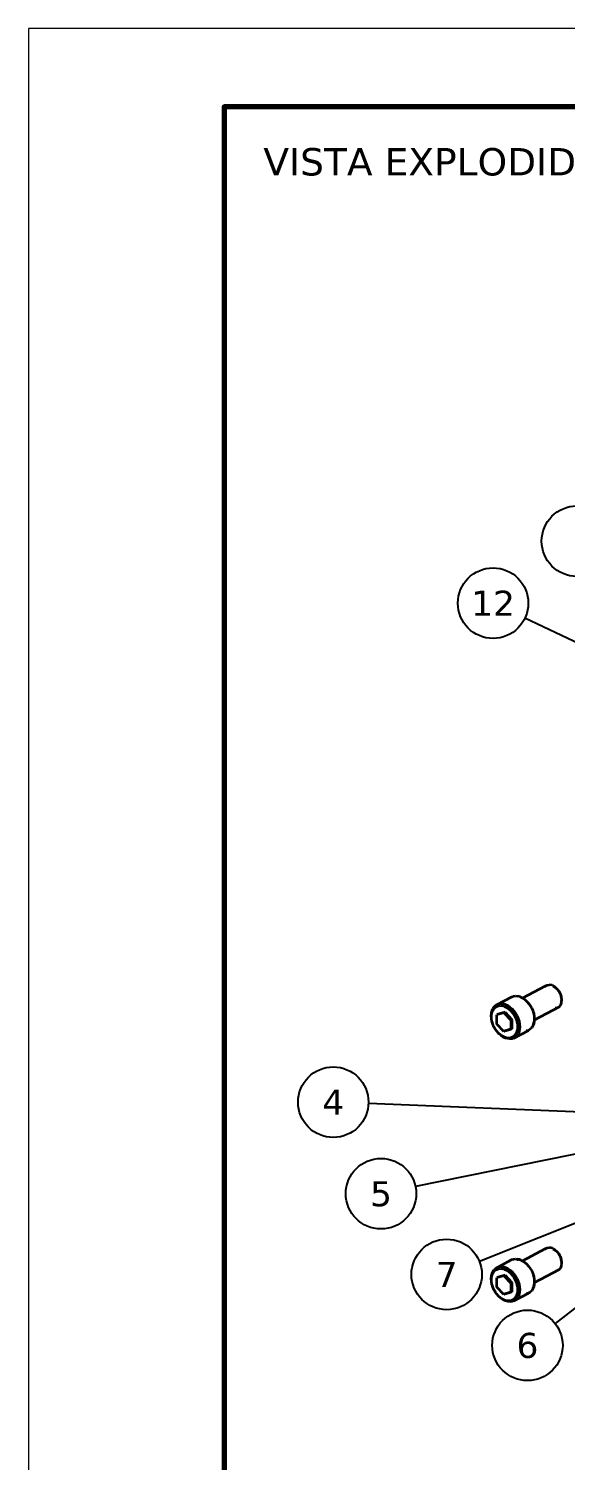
# Model space of a CAD drawing. Header units: millimetres. Extents: x 0 to 420, y 0 to 297.
# Drawn here: x 0 to 68.6, y 114.2 to 297 of the extents above; entities that cross this region are included whole.
import ezdxf
from ezdxf.enums import TextEntityAlignment as Align

# ---------------------------------------------------------------- set-up
doc = ezdxf.new("R2010")
doc.units = ezdxf.units.MM
doc.header["$LTSCALE"] = 6
for name, color, linetype, lineweight in [('BALAO', 7, 'Continuous', 25), ('COTA', 7, 'Continuous', 18), ('MOLDURA', 7, 'Continuous', 70), ('TEXTO', 7, 'Continuous', 25), ('VISIVEL', 7, 'Continuous', 35)]:
    doc.layers.add(name, color=color, linetype=linetype, lineweight=lineweight)
doc.styles.add('DESENHO', font='DejaVuSans.ttf')

msp = doc.modelspace()

# ---------------------------------------------------------------- linework, layer by layer
at = {"layer": 'BALAO'}
for p, q in [((138.66, 186.13), (63.43, 221.71)), ((88.63, 157.89), (43.44, 159.73)), ((95.16, 158.44), (49.45, 149.12)), ((101.47, 157.06), (57.61, 139.57)), ((88.93, 148.59), (67.3, 131.63))]:
    msp.add_line(p, q, dxfattribs=at)
for centre in [(70.07, 231.55), (59.36, 223.63), (38.94, 159.91), (45.04, 148.22), (53.43, 137.91), (63.76, 128.85)]:
    msp.add_circle(centre, 4.5, dxfattribs=at)
at = {"layer": 'COTA'}
msp.add_lwpolyline([(0, 0), (420, 0), (420, 297), (0, 297)], close=True, dxfattribs=at)
at = {"layer": 'MOLDURA'}
msp.add_lwpolyline([(25, 10), (410, 10), (410, 287), (25, 287)], close=True, dxfattribs=at)
at = {"layer": 'VISIVEL'}
for p, q in [((66.04, 174.74), (63.14, 173.2)), ((65.94, 174.63), (66.04, 174.74)), ((66.04, 174.74), (66.29, 174.87)), ((66.29, 174.87), (66.59, 174.9)), ((66.9, 174.83), (66.59, 174.9)), ((66.9, 174.83), (67.22, 174.66)), ((67.03, 174.72), (67.31, 174.57)), ((67.22, 174.66), (67.51, 174.4)), ((67.31, 174.57), (67.57, 174.35)), ((67.51, 174.4), (67.57, 174.35)), ((67.51, 174.4), (67.77, 174.08)), ((67.57, 174.35), (67.79, 174.06)), ((67.77, 174.08), (67.96, 173.71)), ((67.79, 174.06), (67.95, 173.74)), ((67.95, 173.74), (68.06, 173.4)), ((67.96, 173.71), (68.08, 173.32)), ((59.32, 171.84), (59.47, 172.06)), ((59.47, 172.06), (59.66, 172.25)), ((59.47, 171.84), (59.64, 172.01)), ((59.64, 172.01), (59.84, 172.14)), ((59.66, 172.25), (59.88, 172.38)), ((59.84, 172.14), (60.06, 172.21)), ((59.88, 172.38), (61.74, 173.37)), ((59.88, 172.38), (60.12, 172.47)), ((60.06, 172.21), (60.31, 172.24)), ((60.12, 172.47), (60.39, 172.5)), ((60.31, 172.24), (60.56, 172.21)), ((60.39, 172.5), (60.67, 172.47)), ((60.83, 172.14), (60.56, 172.21)), ((60.95, 172.38), (60.67, 172.47)), ((60.83, 172.14), (61.09, 172.01)), ((60.95, 172.38), (61.24, 172.25)), ((61.09, 172.01), (61.34, 171.84)), ((61.24, 172.25), (61.52, 172.06)), ((61.47, 173.19), (61.52, 173.24)), ((61.52, 173.24), (61.74, 173.37)), ((61.52, 172.06), (61.79, 171.83)), ((61.74, 173.37), (61.99, 173.46)), ((61.99, 173.46), (62.25, 173.48)), ((62.25, 173.48), (62.53, 173.46)), ((62.81, 173.37), (62.53, 173.46)), ((62.81, 173.37), (63.1, 173.24)), ((62.89, 173.31), (62.83, 173.33)), ((62.89, 173.31), (63.17, 173.18)), ((63.1, 173.24), (63.38, 173.05)), ((63.17, 173.18), (63.43, 173)), ((63.38, 173.05), (63.65, 172.82)), ((63.43, 173), (63.68, 172.78)), ((63.65, 172.82), (63.89, 172.55)), ((63.68, 172.78), (63.89, 172.55)), ((63.68, 172.78), (63.91, 172.53)), ((63.89, 172.55), (64.11, 172.25)), ((63.91, 172.53), (64.12, 172.24)), ((64.11, 172.25), (64.3, 171.92)), ((64.12, 172.24), (64.3, 171.93)), ((64.3, 171.93), (64.44, 171.6)), ((64.3, 171.92), (64.45, 171.58)), ((67.77, 172.06), (64.62, 170.39)), ((67.51, 171.93), (67.29, 171.91)), ((67.77, 172.06), (67.51, 171.93)), ((67.96, 172.28), (67.77, 172.06)), ((68.08, 172.58), (67.96, 172.28)), ((68.06, 172.75), (68.03, 172.69)), ((68.08, 173.32), (68.06, 173.4)), ((68.06, 173.4), (68.1, 173.06)), ((68.08, 173.32), (68.12, 172.94)), ((68.1, 173.06), (68.08, 172.88)), ((68.12, 172.94), (68.08, 172.58)), ((59.12, 170.94), (59.15, 171.26)), ((59.15, 170.6), (59.12, 170.94)), ((59.15, 171.26), (59.21, 171.57)), ((59.15, 170.81), (59.17, 171.11)), ((59.17, 170.5), (59.15, 170.81)), ((59.21, 170.24), (59.15, 170.6)), ((59.17, 171.11), (59.23, 171.39)), ((59.23, 170.17), (59.17, 170.5)), ((59.21, 171.57), (59.32, 171.84)), ((59.32, 169.89), (59.21, 170.24)), ((59.23, 170.17), (59.21, 170.24)), ((59.23, 171.39), (59.33, 171.63)), ((59.33, 169.85), (59.23, 170.17)), ((59.33, 171.63), (59.47, 171.84)), ((60.89, 171.4), (59.85, 171.06)), ((60.73, 171.32), (59.85, 171.06)), ((60, 171.14), (59.85, 171.06)), ((59.85, 169.86), (59.85, 171.06)), ((60.89, 171.4), (60, 171.14)), ((60, 171.08), (60, 171.14)), ((60.89, 171.4), (60.73, 171.32)), ((60.73, 171.32), (61.62, 170.38)), ((60.89, 171.4), (61.78, 170.47)), ((61.34, 171.84), (61.59, 171.63)), ((61.59, 171.63), (61.81, 171.38)), ((61.78, 170.47), (61.62, 170.38)), ((61.62, 170.38), (61.62, 169.18)), ((61.78, 170.47), (61.78, 169.27)), ((61.79, 171.83), (62.03, 171.56)), ((61.81, 171.38), (62.01, 171.11)), ((62.01, 171.11), (62.18, 170.81)), ((62.03, 171.56), (62.25, 171.26)), ((62.18, 170.81), (62.32, 170.49)), ((62.25, 171.26), (62.43, 170.94)), ((62.32, 170.49), (62.42, 170.17)), ((62.42, 170.17), (62.48, 169.85)), ((62.43, 170.94), (62.59, 170.59)), ((62.59, 170.59), (62.69, 170.24)), ((62.69, 170.24), (62.76, 169.88)), ((64.44, 171.6), (64.55, 171.27)), ((64.45, 171.58), (64.56, 171.23)), ((64.55, 171.27), (64.61, 170.93)), ((64.61, 170.3), (64.55, 170.01)), ((64.56, 171.23), (64.62, 170.88)), ((64.62, 170.2), (64.56, 169.9)), ((64.61, 170.93), (64.63, 170.61)), ((64.63, 170.61), (64.61, 170.3)), ((64.62, 170.88), (64.65, 170.53)), ((64.65, 170.53), (64.62, 170.2)), ((59.47, 169.54), (59.32, 169.89)), ((59.47, 169.54), (59.33, 169.85)), ((59.64, 169.24), (59.47, 169.54)), ((59.66, 169.22), (59.47, 169.54)), ((59.84, 168.96), (59.64, 169.24)), ((59.88, 168.92), (59.66, 169.22)), ((60.06, 168.71), (59.84, 168.96)), ((60.12, 168.65), (59.84, 168.96)), ((59.95, 169.92), (59.85, 169.86)), ((60.73, 168.92), (59.85, 169.86)), ((60.12, 168.65), (59.88, 168.92)), ((60.31, 168.5), (60.06, 168.71)), ((60.39, 168.42), (60.12, 168.65)), ((60.56, 168.33), (60.31, 168.5)), ((60.67, 168.23), (60.39, 168.42)), ((60.83, 168.21), (60.56, 168.33)), ((60.95, 168.1), (60.67, 168.23)), ((61.62, 169.18), (60.73, 168.92)), ((60.89, 169), (60.73, 168.92)), ((61.09, 168.13), (60.83, 168.21)), ((61.78, 169.27), (60.89, 169)), ((61.62, 169.18), (60.89, 169)), ((61.78, 169.27), (61.62, 169.18)), ((62.01, 168.33), (61.81, 168.2)), ((62.18, 168.5), (62.01, 168.33)), ((62.03, 168.1), (63.89, 169.08)), ((62.25, 168.23), (62.03, 168.1)), ((62.32, 168.71), (62.18, 168.5)), ((62.43, 168.42), (62.25, 168.23)), ((62.42, 168.96), (62.32, 168.71)), ((62.48, 169.23), (62.42, 168.96)), ((62.59, 168.64), (62.43, 168.42)), ((62.48, 169.85), (62.5, 169.53)), ((62.5, 169.53), (62.48, 169.23)), ((62.69, 168.91), (62.59, 168.64)), ((62.76, 169.22), (62.69, 168.91)), ((62.76, 169.88), (62.79, 169.54)), ((62.79, 169.54), (62.76, 169.22)), ((63.65, 169), (63.58, 169)), ((63.89, 169.08), (63.65, 169)), ((64.11, 169.22), (63.89, 169.08)), ((64.3, 169.4), (64.11, 169.22)), ((64.45, 169.64), (64.3, 169.4)), ((64.33, 169.59), (64.3, 169.54)), ((64.44, 169.76), (64.41, 169.7)), ((64.56, 169.9), (64.45, 169.64)), ((64.55, 170.01), (64.49, 169.88)), ((61.24, 168.02), (60.95, 168.1)), ((61.34, 168.1), (61.09, 168.13)), ((61.52, 167.99), (61.24, 168.02)), ((61.59, 168.13), (61.34, 168.1)), ((61.79, 168.01), (61.52, 167.99)), ((61.81, 168.2), (61.59, 168.13)), ((62.03, 168.1), (61.79, 168.01)), ((66.04, 141.17), (63.07, 139.59)), ((65.99, 141.11), (66.04, 141.17)), ((66.04, 141.17), (66.29, 141.3)), ((66.29, 141.3), (66.59, 141.33)), ((66.9, 141.26), (66.59, 141.33)), ((66.9, 141.26), (67.22, 141.09)), ((67.03, 141.15), (67.31, 141)), ((67.22, 141.09), (67.51, 140.83)), ((67.31, 141), (67.57, 140.78)), ((67.51, 140.83), (67.57, 140.78)), ((67.51, 140.83), (67.77, 140.51)), ((59.88, 138.81), (61.74, 139.8)), ((61.43, 139.57), (61.52, 139.67)), ((61.52, 139.67), (61.74, 139.8)), ((61.74, 139.8), (61.99, 139.88)), ((61.99, 139.88), (62.25, 139.91)), ((62.25, 139.91), (62.53, 139.88)), ((62.42, 139.83), (62.55, 139.82)), ((62.81, 139.8), (62.53, 139.88)), ((62.89, 139.73), (62.69, 139.79)), ((62.81, 139.8), (63.1, 139.66)), ((62.89, 139.73), (63.17, 139.6)), ((63.1, 139.66), (63.38, 139.48)), ((63.17, 139.6), (63.43, 139.43)), ((63.38, 139.48), (63.65, 139.25)), ((63.43, 139.43), (63.68, 139.21)), ((63.65, 139.25), (63.89, 138.98)), ((63.68, 139.21), (63.89, 138.98)), ((63.68, 139.21), (63.91, 138.96)), ((63.89, 138.98), (64.11, 138.68)), ((63.91, 138.96), (64.12, 138.67)), ((67.57, 140.78), (67.79, 140.49)), ((67.77, 140.51), (67.96, 140.14)), ((67.79, 140.49), (67.95, 140.17)), ((67.95, 140.17), (68.06, 139.83)), ((67.96, 140.14), (68.08, 139.75)), ((68.08, 139.01), (67.96, 138.71)), ((68.08, 139.75), (68.06, 139.83)), ((68.06, 139.83), (68.1, 139.49)), ((68.08, 139.75), (68.12, 139.36)), ((68.1, 139.49), (68.08, 139.3)), ((68.12, 139.36), (68.08, 139.01)), ((59.12, 137.37), (59.15, 137.69)), ((59.15, 137.02), (59.12, 137.37)), ((59.15, 137.69), (59.21, 138)), ((59.15, 137.24), (59.17, 137.54)), ((59.17, 136.92), (59.15, 137.24)), ((59.17, 137.54), (59.23, 137.82)), ((59.21, 138), (59.32, 138.26)), ((59.23, 137.82), (59.33, 138.06)), ((59.32, 138.26), (59.47, 138.49)), ((59.33, 138.06), (59.47, 138.27)), ((59.47, 138.49), (59.66, 138.68)), ((59.47, 138.27), (59.64, 138.44)), ((59.64, 138.44), (59.84, 138.56)), ((59.66, 138.68), (59.88, 138.81)), ((59.84, 138.56), (60.06, 138.64)), ((60.89, 137.83), (59.85, 137.49)), ((60.73, 137.75), (59.85, 137.49)), ((60, 137.57), (59.85, 137.49)), ((59.85, 136.29), (59.85, 137.49)), ((59.88, 138.81), (60.12, 138.9)), ((60.89, 137.83), (60, 137.57)), ((60, 137.5), (60, 137.57)), ((60.06, 138.64), (60.31, 138.66)), ((60.12, 138.9), (60.39, 138.92)), ((60.31, 138.66), (60.56, 138.64)), ((60.39, 138.92), (60.67, 138.89)), ((60.83, 138.56), (60.56, 138.64)), ((60.95, 138.81), (60.67, 138.89)), ((60.89, 137.83), (60.73, 137.75)), ((60.73, 137.75), (61.62, 136.81)), ((60.83, 138.56), (61.09, 138.44)), ((60.89, 137.83), (61.78, 136.9)), ((60.95, 138.81), (61.24, 138.68)), ((61.09, 138.44), (61.34, 138.27)), ((61.24, 138.68), (61.52, 138.49)), ((61.34, 138.27), (61.59, 138.06)), ((61.52, 138.49), (61.79, 138.26)), ((61.59, 138.06), (61.81, 137.81)), ((61.79, 138.26), (62.03, 137.99)), ((61.81, 137.81), (62.01, 137.54)), ((62.01, 137.54), (62.18, 137.24)), ((62.03, 137.99), (62.25, 137.69)), ((62.18, 137.24), (62.32, 136.92)), ((62.25, 137.69), (62.43, 137.36)), ((62.43, 137.36), (62.59, 137.02)), ((64.11, 138.68), (64.3, 138.35)), ((64.12, 138.67), (64.3, 138.36)), ((64.3, 138.36), (64.44, 138.03)), ((64.3, 138.35), (64.45, 138.01)), ((64.44, 138.03), (64.55, 137.7)), ((64.45, 138.01), (64.56, 137.66)), ((64.55, 137.7), (64.61, 137.36)), ((64.56, 137.66), (64.62, 137.3)), ((64.61, 137.36), (64.63, 137.04)), ((67.77, 138.49), (64.62, 136.82)), ((64.62, 137.3), (64.65, 136.96)), ((67.51, 138.36), (67.37, 138.34)), ((67.77, 138.49), (67.51, 138.36)), ((67.96, 138.71), (67.77, 138.49)), ((59.21, 136.67), (59.15, 137.02)), ((59.23, 136.6), (59.17, 136.92)), ((59.32, 136.32), (59.21, 136.67)), ((59.23, 136.6), (59.21, 136.67)), ((59.33, 136.28), (59.23, 136.6)), ((59.47, 135.97), (59.32, 136.32)), ((59.47, 135.96), (59.33, 136.28)), ((59.66, 135.65), (59.47, 135.97)), ((59.64, 135.66), (59.47, 135.96)), ((59.84, 135.39), (59.64, 135.66)), ((59.88, 135.34), (59.66, 135.65)), ((60.06, 135.14), (59.84, 135.39)), ((60.12, 135.08), (59.84, 135.39)), ((59.95, 136.34), (59.85, 136.29)), ((60.73, 135.35), (59.85, 136.29)), ((60.12, 135.08), (59.88, 135.34)), ((61.62, 135.61), (60.73, 135.35)), ((60.89, 135.43), (60.73, 135.35)), ((61.78, 135.7), (60.89, 135.43)), ((61.62, 135.61), (60.89, 135.43)), ((61.78, 136.9), (61.62, 136.81)), ((61.62, 136.81), (61.62, 135.61)), ((61.78, 135.7), (61.62, 135.61)), ((61.78, 136.9), (61.78, 135.7)), ((62.03, 134.52), (63.89, 135.51)), ((62.32, 136.92), (62.42, 136.6)), ((62.42, 135.38), (62.32, 135.14)), ((62.42, 136.6), (62.48, 136.27)), ((62.48, 135.66), (62.42, 135.38)), ((62.48, 136.27), (62.5, 135.96)), ((62.5, 135.96), (62.48, 135.66)), ((62.59, 137.02), (62.69, 136.66)), ((62.69, 135.34), (62.59, 135.07)), ((62.69, 136.66), (62.76, 136.31)), ((62.76, 135.64), (62.69, 135.34)), ((62.76, 136.31), (62.79, 135.97)), ((62.79, 135.97), (62.76, 135.64)), ((63.89, 135.51), (63.65, 135.43)), ((64.11, 135.65), (63.89, 135.51)), ((64.3, 135.83), (64.11, 135.65)), ((64.45, 136.06), (64.3, 135.83)), ((64.49, 136.31), (64.44, 136.18)), ((64.56, 136.33), (64.45, 136.06)), ((64.61, 136.72), (64.55, 136.44)), ((64.62, 136.63), (64.56, 136.33)), ((64.63, 137.04), (64.61, 136.72)), ((64.65, 136.96), (64.62, 136.63)), ((60.31, 134.93), (60.06, 135.14)), ((60.39, 134.84), (60.12, 135.08)), ((60.56, 134.76), (60.31, 134.93)), ((60.67, 134.66), (60.39, 134.84)), ((60.83, 134.64), (60.56, 134.76)), ((60.95, 134.52), (60.67, 134.66)), ((61.09, 134.56), (60.83, 134.64)), ((61.24, 134.44), (60.95, 134.52)), ((61.34, 134.53), (61.09, 134.56)), ((61.52, 134.41), (61.24, 134.44)), ((61.59, 134.56), (61.34, 134.53)), ((61.79, 134.44), (61.52, 134.41)), ((61.81, 134.63), (61.59, 134.56)), ((62.03, 134.52), (61.79, 134.44)), ((62.01, 134.76), (61.81, 134.63)), ((62.18, 134.93), (62.01, 134.76)), ((62.25, 134.66), (62.03, 134.52)), ((62.32, 135.14), (62.18, 134.93)), ((62.43, 134.84), (62.25, 134.66)), ((62.59, 135.07), (62.43, 134.84))]:
    msp.add_line(p, q, dxfattribs=at)

# ---------------------------------------------------------------- texts
at = {"layer": 'BALAO', "style": 'DESENHO'}
for s, p in [('12', (59.36, 223.63)), ('4', (38.94, 159.91)), ('5', (45.04, 148.22)), ('7', (53.43, 137.91)), ('6', (63.76, 128.85))]:
    msp.add_text(s, height=3.2, dxfattribs=at).set_placement(p, align=Align.MIDDLE_CENTER)
at = {"layer": 'TEXTO', "style": 'DESENHO'}
msp.add_text('VISTA EXPLODIDA · ESC. 1:2,5', height=3.5, dxfattribs=at).set_placement((30, 280), align=Align.MIDDLE_LEFT)

doc.saveas('drawing.dxf')
